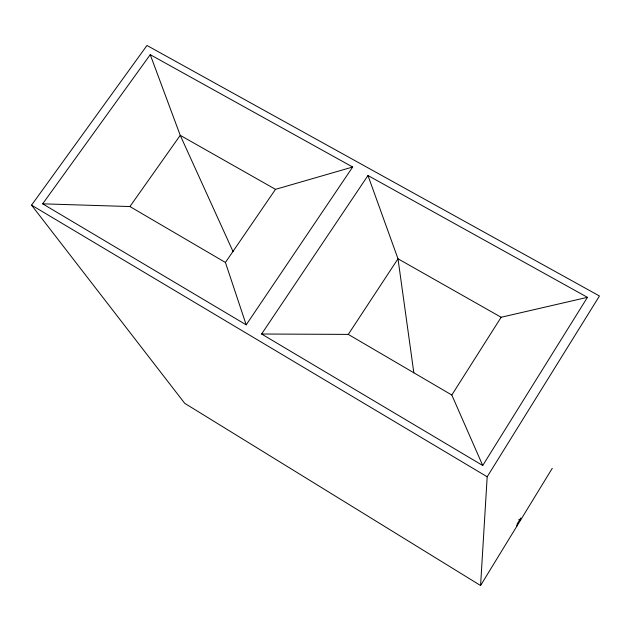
<?xml version="1.0" encoding="UTF-8"?>
<svg xmlns="http://www.w3.org/2000/svg" width="631" height="631" viewBox="0 0 631 631"><rect width="100%" height="100%" fill="white"/><g stroke="black" fill="none" stroke-linecap="round" stroke-linejoin="round"><path stroke-width="0.95" d="M480.577 585.529L487.187 476.784L599.45 295.986L146.968 45.471L31.55 205.146L184.717 403.319L480.577 585.529L552.275 468.297M516.75 526.38L517.231 523.904L520.843 517.996L520.33 520.528L518.777 519.597M482.731 465.504L587.445 297.335L367.976 175.521L261.605 334.012L482.731 465.504L451.812 395.014L348.288 334.398L261.605 334.012M451.812 395.014L501.156 317.259L587.445 297.335M348.288 334.398L397.995 258.781L367.976 175.521M246.193 324.847L352.666 167.026L150.241 54.676L42.671 203.829L246.193 324.847L225.425 262.464L129.915 206.55L42.671 203.829M225.425 262.464L275.502 189.339L352.666 167.026M129.915 206.55L180.237 135.334L150.241 54.676M275.502 189.339L180.237 135.334L233.107 251.706M501.156 317.259L397.995 258.781L413.849 372.858M31.55 205.146L487.187 476.784"/></g></svg>
